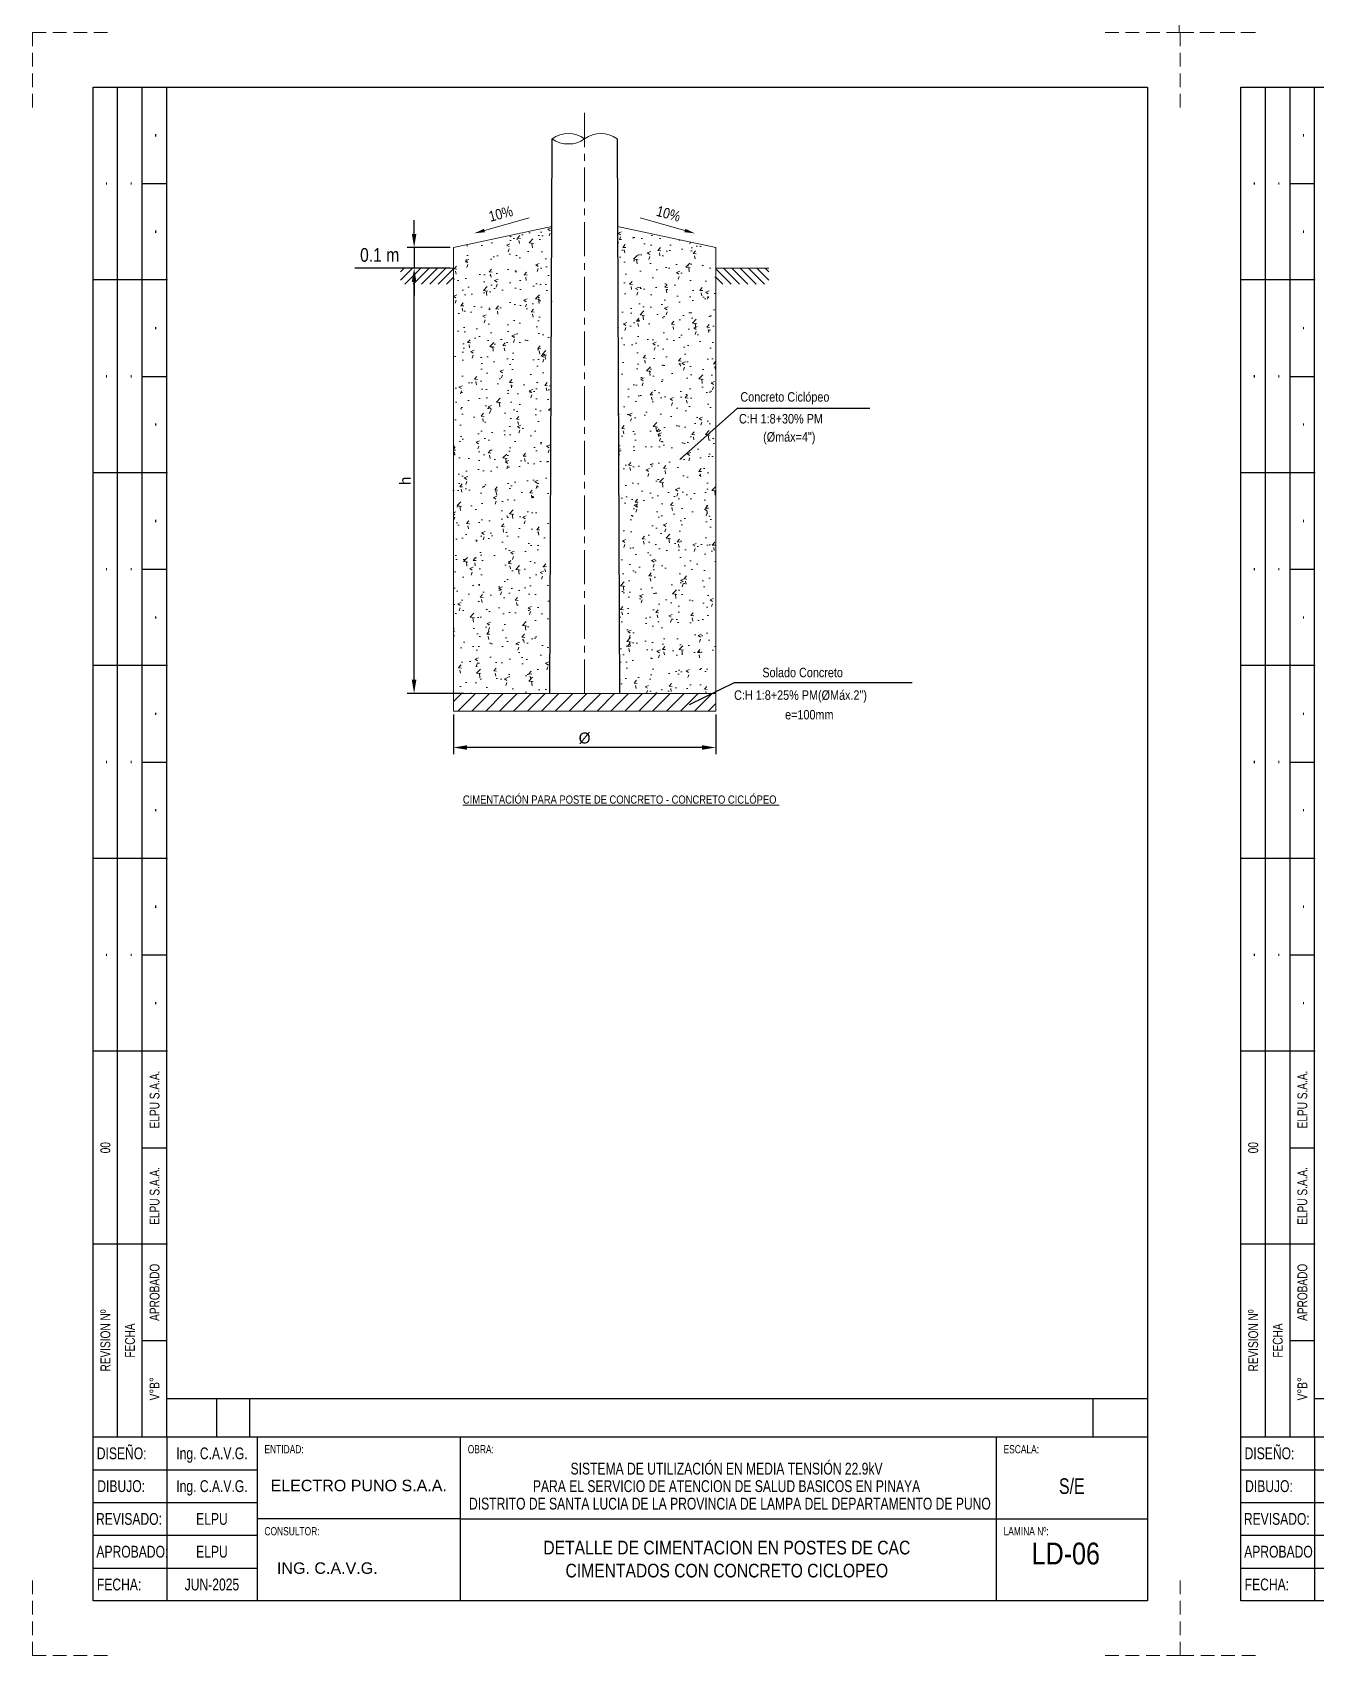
# Model space of a CAD drawing. Header units: millimetres. Extents: x 1804 to 3757, y 2643 to 7323.
# Drawn here: x 1804.3 to 2039.3, y 2642.5 to 2939.5 of the extents above; entities that cross this region are included whole.
import ezdxf
from ezdxf.enums import TextEntityAlignment as Align

# ---------------------------------------------------------------- set-up
doc = ezdxf.new("R2010")
doc.units = ezdxf.units.MM
doc.linetypes.add('CENTER', pattern=[2, 1.25, -0.25, 0.25, -0.25])
doc.linetypes.add('DASHED', pattern=[0.75, 0.5, -0.25])
for name, color, linetype in [('_Cajetin Linea 1', 5, 'Continuous'), ('_Cajetin Linea 2', 2, 'Continuous'), ('_Texto 1', 7, 'Continuous'), ('_Texto 2', 7, 'Continuous'), ('_Texto 3', 4, 'Continuous'), ('_Texto 4', 7, 'Continuous'), ('_Texto 6', 7, 'Continuous'), ('BASES', 4, 'Continuous'), ('CAJETIN_T-1', 104, 'Continuous'), ('FINAS', 6, 'Continuous'), ('G-EJES', 2, 'CENTER'), ('TEXTOS', 2, 'Continuous')]:
    doc.layers.add(name, color=color, linetype=linetype)
for name, color, linetype, lineweight in [('_Cajetin Linea 3', 5, 'Continuous', 30), ('_Cajetin Linea 4', 3, 'DASHED', 0), ('POSTE', 7, 'Continuous', 13)]:
    doc.layers.add(name, color=color, linetype=linetype, lineweight=lineweight)
doc.styles.add('01COTAS', font='romans.shx')
doc.styles.add('Disylays_86', font='swisscl.ttf', dxfattribs={"height": 2.2})
doc.styles.get("Standard").update_dxf_attribs({"font": 'arial.ttf'})
doc.styles.add('Swis721 Cn BT', font='swissc.ttf')
doc.styles.add('TEXTO1', font='arial.ttf')
doc.dimstyles.new('DIM-20-CORTE', dxfattribs={"dimscale": 0.02, "dimtxt": 2, "dimasz": 2, "dimexe": 2, "dimexo": 2, "dimgap": 1, "dimtad": 1, "dimtih": 1, "dimtoh": 1, "dimdec": 0, "dimlfac": 1000, "dimdsep": 46, "dimtxsty": '01COTAS', "dimcen": 25, "dimclrd": 9, "dimclre": 9, "dimclrt": 7, "dimadec": 0, "dimazin": 0, "dimtfac": 1, "dimtdec": 0, "dimtmove": 2, "dimatfit": 3, "dimfxl": 1, "dimtolj": 1, "dimtzin": 0, "dimarcsym": 0})
doc.dimstyles.new('ISO-25', dxfattribs={"dimtxt": 2.5, "dimasz": 2.5, "dimexe": 1.25, "dimexo": 0.625, "dimtad": 1, "dimtxsty": 'Standard', "dimcen": 2.5, "dimadec": 0, "dimazin": 0, "dimtfac": 1, "dimtmove": 0, "dimatfit": 3, "dimfxl": 1, "dimarcsym": 0})

# ---------------------------------------------------------------- blocks, each defined once
blk = doc.blocks.new('CAJETIN ARMADO')
at = {"layer": '_Cajetin Linea 1', "ltscale": 5}
for p, q in [((1569.36, 5536.82), (1389.95, 5536.82)), ((1399.05, 5536.82), (1399.05, 5529.78)), ((1405.05, 5536.82), (1405.05, 5529.78)), ((1559.36, 5536.82), (1559.36, 5529.78))]:
    blk.add_line(p, q, dxfattribs=at)
at = {"layer": '_Cajetin Linea 1'}
for p in [(1376.45, 5529.82), (1389.95, 5529.82)]:
    blk.add_line(p, (1569.36, 5529.82), dxfattribs=at)
at = {"layer": '_Cajetin Linea 1', "color": 5}
for p, q in [((1389.95, 5529.82), (1389.95, 5499.82)), ((1406.45, 5529.82), (1406.45, 5499.82)), ((1443.64, 5529.82), (1443.64, 5499.82)), ((1541.67, 5529.82), (1541.67, 5499.82)), ((1376.45, 5523.82), (1406.45, 5523.82)), ((1376.45, 5517.82), (1406.45, 5517.82)), ((1443.64, 5514.82), (1406.45, 5514.82)), ((1443.64, 5514.82), (1569.36, 5514.82)), ((1376.45, 5511.82), (1406.45, 5511.82)), ((1376.45, 5505.82), (1406.45, 5505.82))]:
    blk.add_line(p, q, dxfattribs=at)
at = {"layer": '_Cajetin Linea 2', "color": 3}
for points in [[(1380.95, 5529.82), (1380.95, 5776.82)], [(1385.45, 5529.82), (1385.45, 5776.82)], [(1389.95, 5529.82), (1389.95, 5776.82)], [(1385.45, 5759.18), (1389.95, 5759.18)], [(1389.95, 5741.53), (1376.45, 5741.53)], [(1385.45, 5723.89), (1389.95, 5723.89)], [(1389.95, 5706.25), (1376.45, 5706.25)], [(1385.45, 5688.61), (1389.95, 5688.61)], [(1389.95, 5670.96), (1376.45, 5670.96)], [(1385.45, 5653.32), (1389.95, 5653.32)], [(1389.95, 5635.68), (1376.45, 5635.68)], [(1385.45, 5618.03), (1389.95, 5618.03)], [(1389.95, 5600.39), (1376.45, 5600.39)], [(1385.45, 5582.75), (1389.95, 5582.75)], [(1389.95, 5565.11), (1376.45, 5565.11)], [(1385.45, 5547.46), (1389.95, 5547.46)]]:
    blk.add_lwpolyline(points, dxfattribs=at)
at = {"layer": '_Cajetin Linea 2', "color": 2}
blk.add_point((1389.95, 5600.39), dxfattribs=at)
at = {"layer": '_Cajetin Linea 2', "color": 3}
blk.add_point((1380.95, 5565.11), dxfattribs=at)
at = {"layer": '_Cajetin Linea 2'}
for p in [(1385.45, 5565.11), (1389.95, 5565.11)]:
    blk.add_point(p, dxfattribs=at)
at = {"layer": '_Cajetin Linea 3', "ltscale": 0.1}
blk.add_lwpolyline([(1569.36, 5499.82), (1376.45, 5499.82), (1376.45, 5776.82), (1569.36, 5776.82)], close=True, dxfattribs=at)
at = {"layer": '_Cajetin Linea 4', "ltscale": 5}
for p, q in [((1365.36, 5786.82), (1365.36, 5771.82)), ((1365.36, 5786.82), (1380.36, 5786.82)), ((1575.36, 5786.82), (1560.36, 5786.82)), ((1575.36, 5786.82), (1575.36, 5771.82)), ((1365.36, 5489.82), (1365.36, 5504.82)), ((1575.36, 5489.82), (1575.36, 5504.82)), ((1365.36, 5489.82), (1380.36, 5489.82)), ((1575.36, 5489.82), (1560.36, 5489.82))]:
    blk.add_line(p, q, dxfattribs=at)
at = {"layer": 'CAJETIN_T-1', "color": 2}
for p in [(1389.95, 5741.53), (1389.95, 5706.25), (1389.95, 5670.96), (1389.95, 5635.68)]:
    blk.add_point(p, dxfattribs=at)
at = {"layer": '_Texto 1', "style": 'Disylays_86'}
for s, p in [('-', (1387.7, 5768)), ('-', (1378.7, 5759.18)), ('-', (1383.2, 5759.18)), ('-', (1387.7, 5750.36)), ('-', (1387.7, 5732.71)), ('-', (1378.7, 5723.89)), ('-', (1383.2, 5723.89)), ('-', (1387.7, 5715.07)), ('-', (1387.7, 5697.43)), ('-', (1378.7, 5688.61)), ('-', (1383.2, 5688.61)), ('-', (1387.7, 5679.78)), ('-', (1387.7, 5662.14)), ('-', (1378.7, 5653.32)), ('-', (1383.2, 5653.32)), ('-', (1387.7, 5644.5)), ('-', (1387.7, 5626.86)), ('-', (1378.7, 5618.03)), ('-', (1383.2, 5618.03)), ('-', (1387.7, 5609.21)), ('ELPU S.A.A.', (1387.7, 5591.57)), ('00', (1378.7, 5582.75)), ('ELPU S.A.A.', (1387.7, 5573.93)), ('APROBADO', (1387.7, 5556.28)), ('REVISION Nº', (1378.7, 5547.46)), ('FECHA', (1383.2, 5547.46)), ('V%%DB%%D', (1387.7, 5538.64))]:
    blk.add_text(s, height=1.8, rotation=90, dxfattribs=at).set_placement(p, align=Align.MIDDLE_CENTER)
for s, p in [('DISEÑO:', (1381.69, 5526.82)), ('SISTEMA DE UTILIZACIÓN EN MEDIA TENSIÓN 22.9kV ', (1492.66, 5524.02)), ('DIBUJO:', (1381.59, 5520.82)), ('PARA EL SERVICIO DE ATENCION DE SALUD BASICOS EN PINAYA ', (1492.66, 5520.82)), (' DISTRITO DE SANTA LUCIA DE LA PROVINCIA DE LAMPA DEL DEPARTAMENTO DE PUNO', (1492.66, 5517.62)), ('REVISADO:  ', (1383.64, 5514.82)), ('APROBADO:', (1383.64, 5508.82)), ('FECHA:', (1381.21, 5502.82))]:
    blk.add_text(s, height=2.16, dxfattribs=at).set_placement(p, align=Align.MIDDLE_CENTER)
at = {"layer": '_Texto 2', "style": 'Disylays_86'}
for s, p in [('ENTIDAD:', (1407.81, 5526.82)), ('OBRA:', (1445, 5526.82)), ('ESCALA:', (1543.03, 5526.82)), ('CONSULTOR:', (1407.81, 5511.82)), ('LAMINA Nº:', (1543.03, 5511.82))]:
    blk.add_text(s, height=1.5, dxfattribs=at).set_placement(p)
at = {"layer": '_Texto 3', "style": 'Disylays_86'}
for s, p in [('Ing. C.A.V.G.', (1398.2, 5526.82)), ('Ing. C.A.V.G.', (1398.2, 5520.82)), ('ELPU', (1398.2, 5514.82)), ('ELPU', (1398.2, 5508.82)), ('JUN-2025', (1398.2, 5502.82))]:
    blk.add_text(s, height=2.16, dxfattribs=at).set_placement(p, align=Align.MIDDLE_CENTER)
at = {"layer": '_Texto 4', "ltscale": 2, "style": 'TEXTO1'}
for s, p in [('ELECTRO PUNO S.A.A.', (1408.92, 5519.89)), ('ING. C.A.V.G.', (1410.1, 5504.77))]:
    blk.add_text(s, height=2.1, dxfattribs=at).set_placement(p)
at = {"layer": '_Texto 6', "style": 'Disylays_86'}
blk.add_text('S/E', height=2.851, dxfattribs=at).set_placement((1555.52, 5520.82), align=Align.MIDDLE_CENTER)
blk = doc.blocks.new('*D288')
at = {"layer": 'Defpoints', "color": 0, "ltscale": 1.5, "transparency": 16777216}
for p in [(1874.16, 2896.35), (1878.64, 2896.35), (1883.86, 2818.55)]:
    blk.add_point(p, dxfattribs=at)
at = {"layer": 'TEXTOS', "color": 0, "lineweight": -2, "ltscale": 1.5, "transparency": 16777216}
for p, q in [((1878.02, 2896.35), (1872.91, 2896.35)), ((1874.16, 2821.05), (1874.16, 2893.85)), ((1883.24, 2818.55), (1872.91, 2818.55))]:
    blk.add_line(p, q, dxfattribs=at)
at = {"layer": 'TEXTOS', "color": 0, "ltscale": 1.5, "transparency": 16777216}
for points in [[(1873.74, 2893.85), (1874.58, 2893.85), (1874.16, 2896.35)], [(1873.74, 2821.05), (1874.58, 2821.05), (1874.16, 2818.55)]]:
    blk.add_solid(points, dxfattribs=at)
at = {"layer": 'TEXTOS', "color": 0, "lineweight": 20, "ltscale": 1.5, "transparency": 16777216, "insert": (1872.53, 2857.45), "char_height": 2, "attachment_point": 5, "rotation": 90}
blk.add_mtext('h', dxfattribs=at)
blk = doc.blocks.new('*D289')
at = {"layer": 'Defpoints', "color": 0, "ltscale": 1.5, "transparency": 16777216}
for p in [(1881.36, 2815.32), (1929.36, 2815.32), (1881.36, 2808.67)]:
    blk.add_point(p, dxfattribs=at)
at = {"layer": 'TEXTOS', "color": 0, "lineweight": -2, "ltscale": 1.5, "transparency": 16777216}
for p, q in [((1881.36, 2814.7), (1881.36, 2807.42)), ((1929.36, 2814.7), (1929.36, 2807.42)), ((1926.86, 2808.67), (1883.86, 2808.67))]:
    blk.add_line(p, q, dxfattribs=at)
at = {"layer": 'TEXTOS', "color": 0, "ltscale": 1.5, "transparency": 16777216}
for points in [[(1883.86, 2809.08), (1883.86, 2808.25), (1881.36, 2808.67)], [(1926.86, 2809.08), (1926.86, 2808.25), (1929.36, 2808.67)]]:
    blk.add_solid(points, dxfattribs=at)
at = {"layer": 'TEXTOS', "color": 0, "lineweight": 20, "ltscale": 1.5, "transparency": 16777216, "insert": (1905.36, 2810.37), "char_height": 2, "attachment_point": 5}
blk.add_mtext('Ø', dxfattribs=at)

msp = doc.modelspace()

# ---------------------------------------------------------------- hatches: boundary and pattern name
at = {"lineweight": 20}
h = msp.add_hatch(dxfattribs=at)
h.set_pattern_fill('AR-CONC', color=0, scale=0.895795, style=0)
h.set_pattern_definition([(50, (-1197321.523, 207061.049), (6.425182287, -0.562130613), [0.6718464, -7.3903104]), (355, (-1197321.523, 207061.049), (-1.242927786, 6.73810103), [0.53747712, -5.91224832]), (100.4514, (-1197320.9874, 207061.002), (5.182259273, 6.175966325), [0.570981562, -6.280797384]), (46.1842, (-1197321.523, 207062.841), (9.560294086, -1.482711385), [1.0077696, -11.0854656]), (96.6356, (-1197320.726, 207062.717), (8.37266365, 8.72610113), [0.85647237, -9.42119457]), (351.1842, (-1197321.523, 207062.841), (8.37265684, 8.72610767), [0.80621568, -8.86837248]), (21, (-1197320.627, 207062.393), (5.347064721, -3.606640697), [0.6718464, -7.3903104]), (326, (-1197320.627, 207062.393), (2.179607064, 6.495859296), [0.53747712, -5.91224832]), (71.4514, (-1197320.1814, 207062.092), (7.526673976, 2.889212708), [0.570981562, -6.280797384]), (37.5, (-1197321.5228, 207061.049), (0.1089274003, 2.9820471637), [0, -5.840584704, 0, -6.00182784, 0, -5.9346432]), (7.5, (-1197321.5228, 207061.049), (2.356564289, 3.533121183), [0, -3.421937664, 0, -5.706215424, 0, -2.26188288]), (327.5, (-1197323.5204, 207061.049), (4.7819557598, -0.2020454584), [0, -2.239488, 0, -6.98720256, 0, -9.27148032]), (317.5, (-1197324.4162, 207061.049), (5.224153712, 0.896735627), [0, -2.9113344, 0, -4.640219136, 0, -6.58409472])])
h.paths.add_polyline_path([(1899.36, 2904.002), (1881.361, 2900.15), (1881.361, 2818.55), (1898.984, 2818.55)])
h.paths.add_polyline_path([(1911.739, 2818.55), (1929.361, 2818.55), (1929.361, 2900.15), (1911.363, 2904.013)])
at = {"layer": 'FINAS', "lineweight": 20}
h = msp.add_hatch(dxfattribs=at)
h.set_pattern_fill('ANSI31', color=0, scale=8.599634, style=0)
h.set_pattern_definition([(45, (1725.1548, 2832.7892), (-0.7601074, 0.7601074), [])])
h.paths.add_polyline_path([(1881.361, 2893.445), (1881.361, 2896.372), (1871.658, 2896.372), (1871.658, 2893.445)])
h = msp.add_hatch(dxfattribs=at)
h.set_pattern_fill('ANSI31', color=0, scale=8.599634, style=0)
h.set_pattern_definition([(135, (2085.5678, 2832.7892), (0.7601074, 0.7601074), [])])
h.paths.add_polyline_path([(1929.361, 2893.445), (1929.361, 2896.372), (1939.065, 2896.372), (1939.065, 2893.445)])
h = msp.add_hatch(dxfattribs=at)
h.set_pattern_fill('ANSI31', color=0, scale=14.4, style=0)
h.set_pattern_definition([(45, (-1197321.5228, 207061.049), (-1.2727922061, 1.2727922061), [])])
h.paths.add_polyline_path([(1929.361, 2815.325), (1929.361, 2818.55), (1881.361, 2818.55), (1881.361, 2815.325)])

# ---------------------------------------------------------------- linework, layer by layer
at = {"color": 0}
for p, q in [((1898.984, 2818.55), (1899.431, 2920.071)), ((1911.292, 2920.071), (1911.739, 2818.55)), ((1874.166, 2902.65), (1874.166, 2905.15)), ((1880.736, 2900.15), (1872.916, 2900.15)), ((1874.166, 2900.15), (1874.166, 2896.372)), ((1880.736, 2896.372), (1863.301, 2896.372)), ((1874.166, 2893.872), (1874.166, 2891.372))]:
    msp.add_line(p, q, dxfattribs=at)
at = {"color": 0, "lineweight": 20}
for centre, start, end in [((1902.396, 2916.029), 53.73475, 126.26525), ((1902.396, 2924.113), 233.73475, 306.26525), ((1908.327, 2916.029), 53.73475, 126.26525)]:
    msp.add_arc(centre, 5.013, start, end, dxfattribs=at)
for points in [[(1873.749, 2902.65), (1874.582, 2902.65), (1874.166, 2900.15)], [(1873.749, 2893.872), (1874.582, 2893.872), (1874.166, 2896.372)]]:
    msp.add_solid(points, dxfattribs=at)
at = {"layer": 'BASES', "color": 0, "lineweight": 20}
msp.add_lwpolyline([(1899.36, 2904.002), (1881.361, 2900.15), (1881.361, 2818.55), (1929.361, 2818.55), (1929.361, 2900.15), (1911.363, 2904.013)], dxfattribs=at)
at = {"layer": 'FINAS', "color": 0, "lineweight": 20}
for p, q in [((1881.361, 2896.372), (1871.658, 2896.372)), ((1929.361, 2896.372), (1939.065, 2896.372))]:
    msp.add_line(p, q, dxfattribs=at)
msp.add_lwpolyline([(1881.361, 2818.55), (1881.361, 2815.325), (1929.361, 2815.325), (1929.361, 2818.55)], dxfattribs=at)
at = {"layer": 'G-EJES', "color": 0, "lineweight": 20, "ltscale": 5}
msp.add_line((1905.361, 2818.55), (1905.361, 2925.407), dxfattribs=at)
at = {"layer": 'TEXTOS', "color": 0, "lineweight": 20}
for points in [[(1887.022, 2903.272), (1895.202, 2905.598)], [(1923.701, 2903.272), (1915.52, 2905.598)]]:
    msp.add_lwpolyline(points, dxfattribs=at)
for points in [[(1887.109, 2902.965), (1885.175, 2902.748), (1886.934, 2903.58)], [(1923.614, 2902.965), (1925.548, 2902.748), (1923.789, 2903.58)]]:
    msp.add_solid(points, dxfattribs=at)

# ---------------------------------------------------------------- block references
at = {"layer": 'POSTE', "lineweight": 25}
msp.add_blockref('CAJETIN ARMADO', (648.798, -2550.311), dxfattribs=at)
at = {"layer": 'POSTE', "lineweight": 5}
msp.add_blockref('CAJETIN ARMADO', (438.976, -2847.311), dxfattribs=at)
at = {"layer": 'POSTE', "lineweight": 15}
msp.add_blockref('CAJETIN ARMADO', (648.976, -2847.311), dxfattribs=at)

# ---------------------------------------------------------------- texts
at = {"lineweight": 20, "style": 'Swis721 Cn BT'}
msp.add_text('%%UCIMENTACIÓN PARA POSTE DE CONCRETO - CONCRETO CICLÓPEO ', height=1.5, dxfattribs=at).set_placement((1912.014, 2798.392), align=Align.CENTER)
at = {"style": 'Swis721 Cn BT'}
for s, p in [('DETALLE DE CIMENTACION EN POSTES DE CAC', (1931.377, 2662.267)), ('CIMENTADOS CON CONCRETO CICLOPEO', (1931.377, 2658.055))]:
    msp.add_text(s, height=2.5, dxfattribs=at).set_placement(p, align=Align.MIDDLE)
msp.add_text('LD-06', height=4, dxfattribs=at).set_placement((1993.399, 2661.172), align=Align.MIDDLE_CENTER)
at = {"color": 0, "lineweight": 20, "insert": (1867.861, 2898.784), "char_height": 2.5, "attachment_point": 5, "style": 'Swis721 Cn BT'}
msp.add_mtext('0.1 m', dxfattribs=at)
at = {"layer": 'TEXTOS', "color": 0, "lineweight": 20, "style": 'Swis721 Cn BT'}
for s, p in [('Concreto Ciclópeo', (1933.862, 2871.957)), ('C:H 1:8+30% PM', (1933.601, 2867.964)), ('(Ømáx=4")', (1938.022, 2864.643)), ('Solado Concreto', (1937.877, 2821.529)), ('C:H 1:8+25% PM(ØMáx.2")', (1932.712, 2817.392)), ('e=100mm', (1942.036, 2813.809))]:
    msp.add_text(s, height=1.728, dxfattribs=at).set_placement(p)
at = {"layer": 'TEXTOS', "color": 0, "lineweight": 20, "char_height": 1.92, "style": 'Swis721 Cn BT'}
for insert, attachment_point, rotation in [((1891.89, 2907.845), 3, 15), ((1918.832, 2907.845), 1, 345)]:
    msp.add_mtext('10%', dxfattribs=dict(at, insert=insert, attachment_point=attachment_point, rotation=rotation))

# ---------------------------------------------------------------- dimensions: what is measured, and where the dimension line sits
at = {"layer": 'TEXTOS', "color": 0, "lineweight": 20, "ltscale": 1.5}
dim = msp.add_linear_dim(base=(1874.158, 2896.355), p1=(1883.862, 2818.55), p2=(1878.641, 2896.355), angle=90, text='h', dimstyle='ISO-25', override={"dimtxt": 2}, dxfattribs=at)
dim.commit()
dim.dimension.update_dxf_attribs({"geometry": '*D288', "text_midpoint": (1872.533, 2857.452)})
dim = msp.add_linear_dim(base=(1881.361, 2808.667), p1=(1929.361, 2815.325), p2=(1881.361, 2815.325), text='Ø', dimstyle='ISO-25', override={"dimtxt": 2}, dxfattribs=at)
dim.commit()
dim.dimension.update_dxf_attribs({"geometry": '*D289', "text_midpoint": (1905.361, 2810.369)})

# ---------------------------------------------------------------- leaders
at = {"lineweight": 20}
msp.add_leader([(1922.81, 2861.382), (1933.326, 2870.771), (1957.539, 2870.771)], dimstyle='DIM-20-CORTE', override={"dimtad": 0, "dimclrd": 4}, dxfattribs=at)
at = {"color": 0, "lineweight": 20}
msp.add_leader([(1924.554, 2816.515), (1932.792, 2820.592), (1965.282, 2820.592)], dimstyle='DIM-20-CORTE', override={"dimtad": 0, "dimclrd": 4}, dxfattribs=at)

doc.saveas('drawing.dxf')
